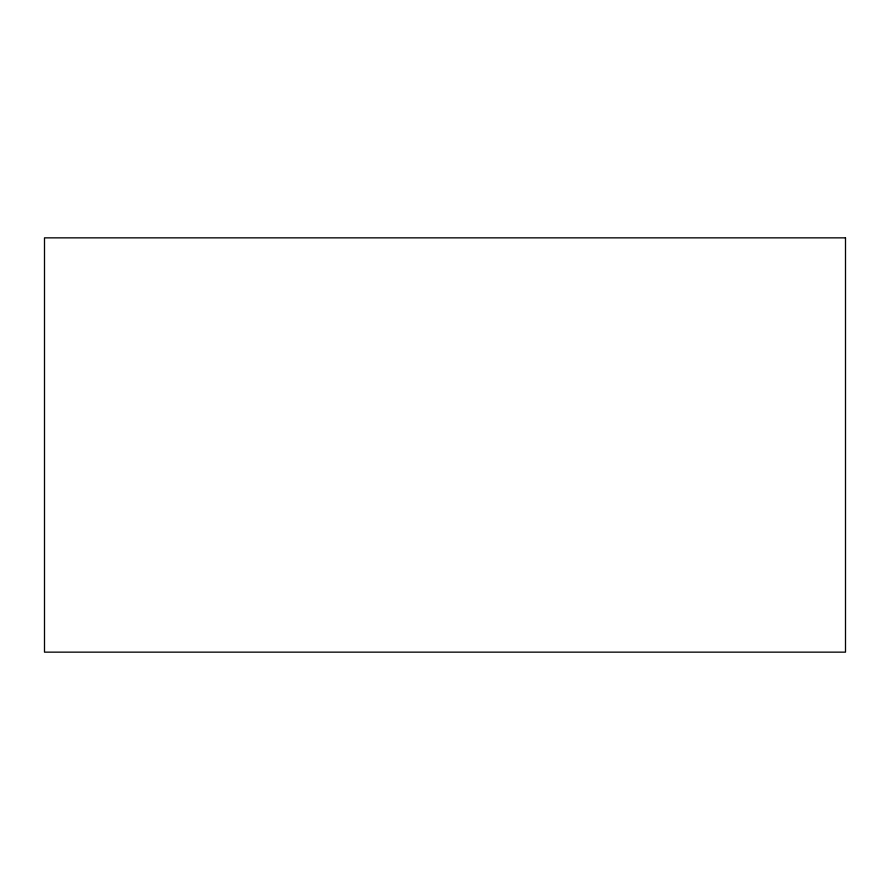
<?xml version="1.0" encoding="UTF-8"?>
<svg xmlns="http://www.w3.org/2000/svg" width="890" height="890" viewBox="0 0 890 890"><rect width="100%" height="100%" fill="white"/><g stroke="black" fill="none" stroke-linecap="round" stroke-linejoin="round"><path stroke-width="1.33" d="M845.5 237.853L44.5 237.853L44.5 652.148L845.5 652.148L845.5 237.853"/></g></svg>
